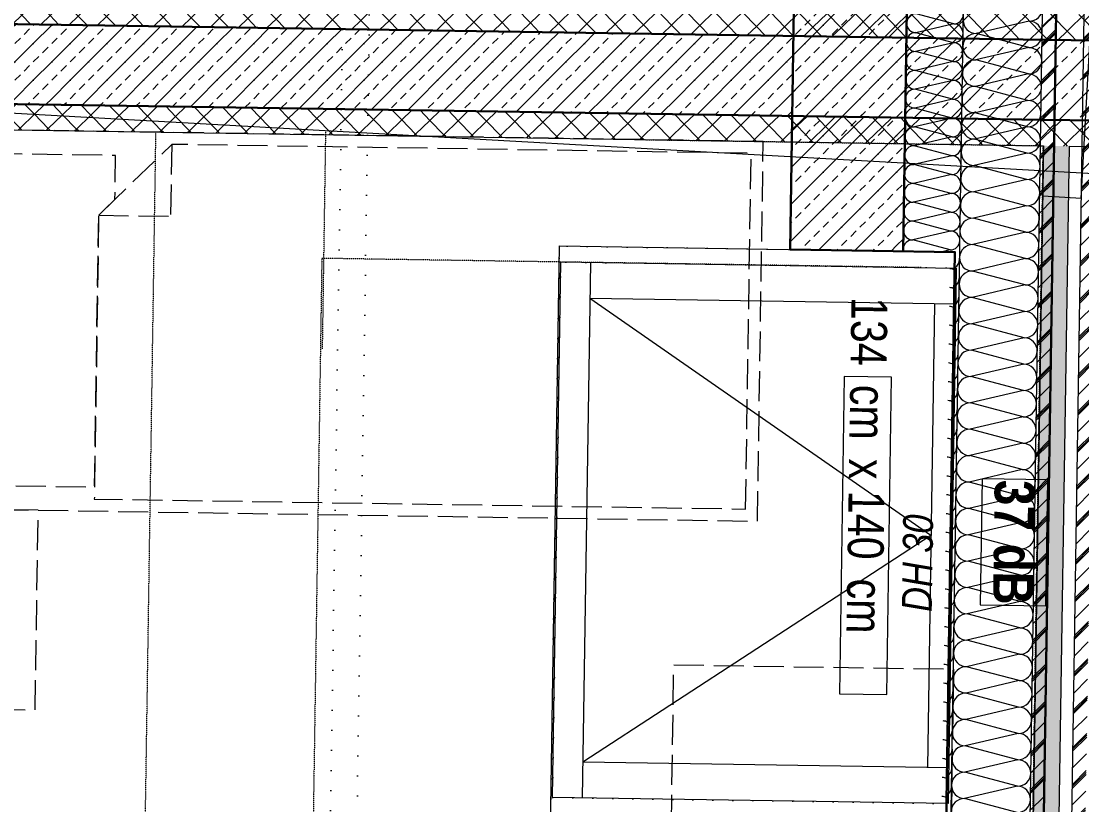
# Model space of a CAD drawing. Header units: metres. Extents: x -19025 to 34897, y -14024 to 26069.
# Drawn here: x -3271 to -617, y 10804 to 12764 of the extents above; entities that cross this region are included whole.
import ezdxf
from ezdxf.enums import TextEntityAlignment as Align

# ---------------------------------------------------------------- set-up
doc = ezdxf.new("R2010")
doc.units = ezdxf.units.M
doc.header["$MEASUREMENT"] = 0
for name, pattern in [('Punktlinie weit', [0.05, 0, -0.05]), ('Strichlinie eng', [0.1, 0.075, -0.025]), ('Strichlinie mittel', [0.15, 0.1, -0.05])]:
    doc.linetypes.add(name, pattern=pattern)
for name, color, linetype in [('11__100 Achsraster', 7, 'Continuous'), ('130 Wand Innen', 7, 'Continuous'), ('220 Bodenaufbau', 7, 'Continuous'), ('310 Dachkonstruktion massiv', 7, 'Continuous'), ('330 Dachdeckung', 7, 'Continuous'), ('510 Moeblierung', 7, 'Continuous'), ('930 Beschriftung Allgemein', 7, 'Continuous'), ('936 Beschriftung PP', 7, 'Continuous'), ('936 Beschriftung PP Schallschutz', 7, 'Continuous'), ('Neubau_120 Wand Innen tragend', 7, 'Continuous'), ('Neubau_130 Wand Innen', 7, 'Continuous')]:
    doc.layers.add(name, color=color, linetype=linetype)
doc.styles.add('ERSTELLTER_STIL_1', font='ARIALN.TTF')
doc.styles.add('ERSTELLTER_STIL_2', font='ARIALNB.TTF')
doc.styles.add('ERSTELLTER_STIL_4', font='arialbd.ttf')
doc.styles.add('ERSTELLTER_STIL_6', font='ARIALNI.TTF')
doc.linetypes.add('Grenze Bezirk', pattern='A,0,[2,22HAUS116_412 STG1 _ 2.DG_IndexB_2026-08-161.Shx,S=0.001587,R=0,X=0,Y=0],-0.25,0', length=0.25)
pattern_1 = [(45, (0, 0), (-0.04596194, 0.04596194), [0.0195, -0.013]), (45, (-0.02298, 0.02298), (-0.04596194, 0.04596194), [0.065, 0])]
pattern_2 = [(44.1212, (0, 0), (-0.03480892, 0.03589344), [0.05, 0]), (134.1212, (0, 0), (0.03589344, 0.03480892), [0.05, 0])]
pattern_3 = [(314.1214, (0, 0), (0.03589331, 0.03480906), [0.05, 0]), (44.1214, (0, 0), (-0.03480906, 0.03589331), [0.05, 0])]
pattern_4 = [(225, (-0.0023, 0.0023), (-0.04596194, 0.04596194), []), (225, (0, 0), (-0.04596194, 0.04596194), []), (225, (0.0023, -0.0023), (-0.04596194, 0.04596194), []), (225, (-0.068943, -0.02298), (-0.02298097, 0.02298097), [])]

# ---------------------------------------------------------------- blocks, each defined once
blk = doc.blocks.new('Decke_1_1', base_point=(-12.5417, 13.2338))
at = {"layer": '220 Bodenaufbau', "color": 7, "linetype": 'Continuous', "lineweight": 13, "flags": 128}
blk.add_lwpolyline([(-12.482, 21.772), (-12.74, 17.1693), (-10.4444, 17.0406), (-10.6591, 13.2049), (-12.5417, 13.2338), (-12.638, 6.9481), (-12.5214, 6.9463), (-12.5836, 2.8868), (-8.4848, 2.8239), (-8.5307, -0.1696), (-2.6045, -0.1696), (-2.5423, 3.8838), (-1.8278, 3.873), (-1.7618, 8.1713), (-2.5953, 8.1841), (-2.4657, 16.6303), (-2.3698, 16.6251), (-2.1874, 19.881)], dxfattribs=at)
blk = doc.blocks.new('Büroarbeitsplatz 27[81]_1', base_point=(-2.689, 15.4466))
at = {"layer": '510 Moeblierung', "color": 253, "linetype": 'Strichlinie eng', "lineweight": 9, "true_color": 0x9f9f9f, "flags": 128}
for points in [[(-2.689, 15.4466), (-2.7104, 14.0467), (-3.4103, 14.0575), (-3.3889, 15.4573)], [(-3.0999, 15.0628), (-3.1094, 14.4429), (-3.5493, 14.4497), (-3.5398, 15.0696)], [(-3.691, 14.9969), (-3.616, 14.9957), (-3.6232, 14.5258), (-3.6982, 14.5269)], [(-3.5452, 14.7221), (-3.6202, 14.7233), (-3.619, 14.7983), (-3.544, 14.7971)]]:
    blk.add_lwpolyline(points, close=True, dxfattribs=at)
blk = doc.blocks.new('Doppelbett 06 27[86]_1', base_point=(-5.272, 16.3239))
at = {"layer": '510 Moeblierung', "color": 253, "linetype": 'Strichlinie eng', "lineweight": 9, "true_color": 0x9f9f9f}
for p, q in [((-5.2647, 16.7988), (-5.2793, 15.8489)), ((-3.165, 16.7666), (-5.2647, 16.7988)), ((-4.6453, 16.7593), (-4.648, 16.5793)), ((-3.1795, 15.8167), (-3.165, 16.7666)), ((-4.828, 16.5821), (-4.648, 16.5793)), ((-5.2793, 15.8489), (-5.287, 15.349)), ((-4.9793, 15.8443), (-5.2793, 15.8489)), ((-5.2793, 15.8489), (-3.1795, 15.8167)), ((-4.987, 15.3444), (-4.9793, 15.8443)), ((-5.287, 15.349), (-4.987, 15.3444))]:
    blk.add_line(p, q, dxfattribs=at)
at = {"layer": '510 Moeblierung', "color": 253, "linetype": 'Strichlinie eng', "lineweight": 9, "true_color": 0x9f9f9f, "flags": 128}
for points in [[(-3.2091, 15.8472), (-3.1954, 16.7371), (-4.6453, 16.7593), (-4.828, 16.5821), (-4.8389, 15.8722)], [(-4.828, 16.5821), (-4.7874, 16.6215), (-4.7857, 16.7315), (-5.2057, 16.7379), (-5.2184, 15.908), (-4.8384, 15.9022)]]:
    blk.add_lwpolyline(points, close=True, dxfattribs=at)
blk = doc.blocks.new('Wand_4_1', base_point=(-5.2622, 16.9638))
at = {"layer": 'Neubau_120 Wand Innen tragend', "linetype": 'Continuous', "lineweight": 13, "true_color": 0xa7a7a7}
h = blk.add_hatch(dxfattribs=at)
h.set_pattern_fill('GIPSKARTONWAND_0001', color=253, style=0, pattern_type=2)
h.set_pattern_definition(pattern_2)
h.paths.add_polyline_path([(-2.4588, 17.0858), (-5.2597, 17.1288), (-5.2607, 17.0638), (-2.4598, 17.0208)])
h = blk.add_hatch(dxfattribs=at)
h.set_pattern_fill('GIPSKARTONWAND_0001', color=253, style=0, pattern_type=2)
h.set_pattern_definition(pattern_2)
h.paths.add_polyline_path([(-1.5426, 17.0718), (-2.3938, 17.0848), (-2.3948, 17.0198), (-1.5436, 17.0068)])
at = {"layer": 'Neubau_120 Wand Innen tragend', "linetype": 'Continuous', "lineweight": 0, "true_color": 0x000000}
h = blk.add_hatch(dxfattribs=at)
h.set_pattern_fill('BETON__BEWEHRT_SN46_0001', color=18, style=0, pattern_type=2)
h.set_pattern_definition(pattern_1)
h.paths.add_polyline_path([(-5.2637, 16.8638), (-2.4628, 16.8209), (-2.4598, 17.0208), (-5.2607, 17.0638)])
h = blk.add_hatch(dxfattribs=at)
h.set_pattern_fill('BETON__BEWEHRT_SN46_0001', color=18, style=0, pattern_type=2)
h.set_pattern_definition(pattern_1)
h.paths.add_polyline_path([(-2.3978, 16.8199), (-2.3948, 17.0198), (-2.4598, 17.0208), (-2.4628, 16.8209)])
h = blk.add_hatch(dxfattribs=at)
h.set_pattern_fill('BETON__BEWEHRT_SN46_0001', color=18, style=0, pattern_type=2)
h.set_pattern_definition(pattern_1)
h.paths.add_polyline_path([(-2.3978, 16.8199), (-1.5467, 16.8068), (-1.5436, 17.0068), (-2.3948, 17.0198)])
at = {"layer": 'Neubau_120 Wand Innen tragend', "linetype": 'Continuous', "lineweight": 13, "true_color": 0xa7a7a7}
h = blk.add_hatch(dxfattribs=at)
h.set_pattern_fill('GIPSKARTONWAND_0001', color=253, style=0, pattern_type=2)
h.set_pattern_definition(pattern_2)
h.paths.add_polyline_path([(-5.2647, 16.7988), (-2.4638, 16.7559), (-2.4628, 16.8209), (-5.2637, 16.8638)])
h = blk.add_hatch(dxfattribs=at)
h.set_pattern_fill('GIPSKARTONWAND_0001', color=253, style=0, pattern_type=2)
h.set_pattern_definition(pattern_2)
h.paths.add_polyline_path([(-2.3988, 16.7549), (-1.5477, 16.7418), (-1.5467, 16.8068), (-2.3978, 16.8199)])
at = {"layer": 'Neubau_120 Wand Innen tragend', "color": 7, "linetype": 'Continuous', "lineweight": 30}
for p, q in [((-2.4598, 17.0208), (-5.2607, 17.0638)), ((-1.5436, 17.0068), (-2.3948, 17.0198)), ((-5.2637, 16.8638), (-2.4628, 16.8209)), ((-2.3978, 16.8199), (-1.5467, 16.8068))]:
    blk.add_line(p, q, dxfattribs=at)
at = {"layer": 'Neubau_120 Wand Innen tragend', "color": 7, "linetype": 'Continuous', "lineweight": 13, "flags": 128}
for points in [[(-5.2647, 16.7988), (-2.4638, 16.7559)], [(-2.3988, 16.7549), (-1.5477, 16.7418)]]:
    blk.add_lwpolyline(points, dxfattribs=at)
at = {"layer": 'Neubau_130 Wand Innen', "color": 7, "linetype": 'Continuous', "lineweight": 30}
for p, q in [((-2.3948, 17.0198), (-2.4598, 17.0208)), ((-2.4628, 16.8209), (-2.3978, 16.8199))]:
    blk.add_line(p, q, dxfattribs=at)
blk = doc.blocks.new('Wand_47_1', base_point=(-2.4462, 17.9045))
at = {"layer": '130 Wand Innen', "linetype": 'Continuous', "lineweight": 13, "true_color": 0xa7a7a7}
h = blk.add_hatch(dxfattribs=at)
h.set_pattern_fill('GIPSKARTONWAND_0001', color=253, style=0, pattern_type=2)
h.set_pattern_definition(pattern_3)
h.paths.add_polyline_path([(-2.3948, 17.0198), (-2.3938, 17.0848), (-2.4588, 17.0858), (-2.4598, 17.0208)])
h = blk.add_hatch(dxfattribs=at)
h.set_pattern_fill('GIPSKARTONWAND_0001', color=253, style=0, pattern_type=2)
h.set_pattern_definition(pattern_3)
h.paths.add_polyline_path([(-2.3988, 16.7549), (-2.3978, 16.8199), (-2.4628, 16.8209), (-2.4638, 16.7559)])
h = blk.add_hatch(dxfattribs=at)
h.set_pattern_fill('GIPSKARTONWAND_0001', color=253, style=0, pattern_type=2)
h.set_pattern_definition(pattern_3)
h.paths.add_polyline_path([(-2.4638, 16.7559), (-2.5934, 8.3041), (-2.5285, 8.3031), (-2.3988, 16.7549)])
at = {"layer": '130 Wand Innen', "color": 7, "linetype": 'Continuous', "lineweight": 13, "flags": 128}
for points in [[(-2.4638, 16.7559), (-2.5934, 8.3041)], [(-2.5285, 8.3031), (-2.3988, 16.7549)]]:
    blk.add_lwpolyline(points, dxfattribs=at)
at = {"layer": 'Neubau_130 Wand Innen', "color": 7, "linetype": 'Continuous', "lineweight": 30}
for p, q in [((-2.3948, 17.0198), (-2.4598, 17.0208)), ((-2.4628, 16.8209), (-2.3978, 16.8199))]:
    blk.add_line(p, q, dxfattribs=at)
blk = doc.blocks.new('*X581')
at = {"layer": '310 Dachkonstruktion massiv', "color": 7, "linetype": 'Continuous', "lineweight": 13}
for p, q in [((-2.4997, 17.0675), (-2.6322, 17.0365)), ((-2.5007, 17.0015), (-2.6322, 17.0365)), ((-2.5007, 17.0015), (-2.6332, 16.9705)), ((-2.5017, 16.9355), (-2.6332, 16.9705)), ((-2.5017, 16.9355), (-2.6342, 16.9045)), ((-2.5027, 16.8695), (-2.6342, 16.9045)), ((-2.5027, 16.8695), (-2.6352, 16.8385)), ((-2.5038, 16.8035), (-2.6352, 16.8385)), ((-2.5038, 16.8035), (-2.6362, 16.7726)), ((-2.5048, 16.7375), (-2.6362, 16.7726)), ((-2.5048, 16.7375), (-2.6373, 16.7066)), ((-2.5058, 16.6715), (-2.6373, 16.7066)), ((-2.5058, 16.6715), (-2.6383, 16.6406)), ((-2.5068, 16.6056), (-2.6383, 16.6406)), ((-2.5068, 16.6056), (-2.6393, 16.5746)), ((-2.5078, 16.5396), (-2.6393, 16.5746)), ((-2.5078, 16.5396), (-2.6403, 16.5086)), ((-2.5088, 16.4736), (-2.6403, 16.5086)), ((-2.5088, 16.4736), (-2.6413, 16.4426)), ((-2.5098, 16.4076), (-2.6413, 16.4426)), ((-2.5098, 16.4076), (-2.6423, 16.3766)), ((-2.5108, 16.3416), (-2.6423, 16.3766)), ((-2.5108, 16.3416), (-2.6433, 16.3106)), ((-2.5119, 16.2756), (-2.6433, 16.3106)), ((-2.5119, 16.2756), (-2.6443, 16.2446)), ((-2.5129, 16.2096), (-2.6443, 16.2446)), ((-2.5129, 16.2096), (-2.6453, 16.1787)), ((-2.5139, 16.1436), (-2.6453, 16.1787)), ((-2.5139, 16.1436), (-2.6464, 16.1127)), ((-2.5149, 16.0776), (-2.6464, 16.1127)), ((-2.5149, 16.0776), (-2.6474, 16.0467)), ((-2.5159, 16.0117), (-2.6474, 16.0467)), ((-2.5159, 16.0117), (-2.6484, 15.9807)), ((-2.5169, 15.9457), (-2.6484, 15.9807)), ((-2.5169, 15.9457), (-2.6494, 15.9147)), ((-2.5179, 15.8797), (-2.6494, 15.9147)), ((-2.5179, 15.8797), (-2.6504, 15.8487)), ((-2.5189, 15.8137), (-2.6504, 15.8487)), ((-2.5189, 15.8137), (-2.6514, 15.7827)), ((-2.5199, 15.7477), (-2.6514, 15.7827)), ((-2.5199, 15.7477), (-2.6524, 15.7167)), ((-2.521, 15.6817), (-2.6524, 15.7167)), ((-2.521, 15.6817), (-2.6534, 15.6507)), ((-2.522, 15.6157), (-2.6534, 15.6507)), ((-2.522, 15.6157), (-2.6545, 15.5848)), ((-2.523, 15.5497), (-2.6545, 15.5848)), ((-2.523, 15.5497), (-2.6555, 15.5188)), ((-2.524, 15.4837), (-2.6555, 15.5188)), ((-2.524, 15.4837), (-2.6565, 15.4528)), ((-2.525, 15.4178), (-2.6565, 15.4528)), ((-2.525, 15.4178), (-2.6575, 15.3868)), ((-2.526, 15.3518), (-2.6575, 15.3868)), ((-2.526, 15.3518), (-2.6585, 15.3208)), ((-2.527, 15.2858), (-2.6585, 15.3208)), ((-2.527, 15.2858), (-2.6595, 15.2548)), ((-2.528, 15.2198), (-2.6595, 15.2548)), ((-2.528, 15.2198), (-2.6605, 15.1888)), ((-2.5291, 15.1538), (-2.6605, 15.1888)), ((-2.5291, 15.1538), (-2.6615, 15.1228)), ((-2.5301, 15.0878), (-2.6615, 15.1228))]:
    blk.add_line(p, q, dxfattribs=at)
for centre, start, end in [((-2.4992, 17.1005), 269.1212, 359.1212), ((-2.6317, 17.0695), 179.1212, 269.1212), ((-2.5002, 17.0345), 359.1212, 89.1212), ((-2.6327, 17.0035), 89.1212, 179.1212), ((-2.5002, 17.0345), 269.1212, 359.1212), ((-2.6327, 17.0035), 179.1212, 269.1212), ((-2.5012, 16.9685), 359.1212, 89.1212), ((-2.6337, 16.9375), 89.1212, 179.1212), ((-2.5012, 16.9685), 269.1212, 359.1212), ((-2.6337, 16.9375), 179.1212, 269.1212), ((-2.5022, 16.9025), 359.1212, 89.1212), ((-2.6347, 16.8715), 89.1212, 179.1212), ((-2.5022, 16.9025), 269.1212, 359.1212), ((-2.6347, 16.8715), 179.1212, 269.1212), ((-2.5032, 16.8365), 359.1212, 89.1212), ((-2.6357, 16.8055), 89.1212, 179.1212), ((-2.5032, 16.8365), 269.1212, 359.1212), ((-2.6357, 16.8055), 179.1212, 269.1212), ((-2.5043, 16.7705), 359.1212, 89.1212), ((-2.6367, 16.7396), 89.1212, 179.1212), ((-2.5043, 16.7705), 269.1212, 359.1212), ((-2.6367, 16.7396), 179.1212, 269.1212), ((-2.5053, 16.7045), 359.1212, 89.1212), ((-2.6378, 16.6736), 89.1212, 179.1212), ((-2.5053, 16.7045), 269.1212, 359.1212), ((-2.6378, 16.6736), 179.1212, 269.1212), ((-2.5063, 16.6386), 359.1212, 89.1212), ((-2.6388, 16.6076), 89.1212, 179.1212), ((-2.5063, 16.6386), 269.1212, 359.1212), ((-2.6388, 16.6076), 179.1212, 269.1212), ((-2.5073, 16.5726), 359.1212, 89.1212), ((-2.6398, 16.5416), 89.1212, 179.1212), ((-2.5073, 16.5726), 269.1212, 359.1212), ((-2.6398, 16.5416), 179.1212, 269.1212), ((-2.5083, 16.5066), 359.1212, 89.1212), ((-2.6408, 16.4756), 89.1212, 179.1212), ((-2.5083, 16.5066), 269.1212, 359.1212), ((-2.6408, 16.4756), 179.1212, 269.1212), ((-2.5093, 16.4406), 359.1212, 89.1212), ((-2.6418, 16.4096), 89.1212, 179.1212), ((-2.5093, 16.4406), 269.1212, 359.1212), ((-2.6418, 16.4096), 179.1212, 269.1212), ((-2.5103, 16.3746), 359.1212, 89.1212), ((-2.6428, 16.3436), 89.1212, 179.1212), ((-2.5103, 16.3746), 269.1212, 359.1212), ((-2.6428, 16.3436), 179.1212, 269.1212), ((-2.5113, 16.3086), 359.1212, 89.1212), ((-2.6438, 16.2776), 89.1212, 179.1212), ((-2.5113, 16.3086), 269.1212, 359.1212), ((-2.6438, 16.2776), 179.1212, 269.1212), ((-2.5124, 16.2426), 359.1212, 89.1212), ((-2.6448, 16.2116), 89.1212, 179.1212), ((-2.5124, 16.2426), 269.1212, 359.1212), ((-2.6448, 16.2116), 179.1212, 269.1212), ((-2.5134, 16.1766), 359.1212, 89.1212), ((-2.6459, 16.1457), 89.1212, 179.1212), ((-2.5134, 16.1766), 269.1212, 359.1212), ((-2.6459, 16.1457), 179.1212, 269.1212), ((-2.5144, 16.1106), 359.1212, 89.1212), ((-2.6469, 16.0797), 89.1212, 179.1212), ((-2.5144, 16.1106), 269.1212, 359.1212), ((-2.6469, 16.0797), 179.1212, 269.1212), ((-2.5154, 16.0447), 359.1212, 89.1212), ((-2.6479, 16.0137), 89.1212, 179.1212), ((-2.5154, 16.0447), 269.1212, 359.1212), ((-2.6479, 16.0137), 179.1212, 269.1212), ((-2.5164, 15.9787), 359.1212, 89.1212), ((-2.6489, 15.9477), 89.1212, 179.1212), ((-2.5164, 15.9787), 269.1212, 359.1212), ((-2.6489, 15.9477), 179.1212, 269.1212), ((-2.5174, 15.9127), 359.1212, 89.1212), ((-2.6499, 15.8817), 89.1212, 179.1212), ((-2.5174, 15.9127), 269.1212, 359.1212), ((-2.6499, 15.8817), 179.1212, 269.1212), ((-2.5184, 15.8467), 359.1212, 89.1212), ((-2.6509, 15.8157), 89.1212, 179.1212), ((-2.5184, 15.8467), 269.1212, 359.1212), ((-2.6509, 15.8157), 179.1212, 269.1212), ((-2.5194, 15.7807), 359.1212, 89.1212), ((-2.6519, 15.7497), 89.1212, 179.1212), ((-2.5194, 15.7807), 269.1212, 359.1212), ((-2.6519, 15.7497), 179.1212, 269.1212), ((-2.5205, 15.7147), 359.1212, 89.1212), ((-2.6529, 15.6837), 89.1212, 179.1212), ((-2.5205, 15.7147), 269.1212, 359.1212), ((-2.6529, 15.6837), 179.1212, 269.1212), ((-2.5215, 15.6487), 359.1212, 89.1212), ((-2.654, 15.6177), 89.1212, 179.1212), ((-2.5215, 15.6487), 269.1212, 359.1212), ((-2.654, 15.6177), 179.1212, 269.1212), ((-2.5225, 15.5827), 359.1212, 89.1212), ((-2.655, 15.5518), 89.1212, 179.1212), ((-2.5225, 15.5827), 269.1212, 359.1212), ((-2.655, 15.5518), 179.1212, 269.1212), ((-2.5235, 15.5167), 359.1212, 89.1212), ((-2.656, 15.4858), 89.1212, 179.1212), ((-2.5235, 15.5167), 269.1212, 359.1212), ((-2.656, 15.4858), 179.1212, 269.1212), ((-2.5245, 15.4508), 359.1212, 89.1212), ((-2.657, 15.4198), 89.1212, 179.1212), ((-2.5245, 15.4508), 269.1212, 359.1212), ((-2.657, 15.4198), 179.1212, 269.1212), ((-2.5255, 15.3848), 359.1212, 89.1212), ((-2.658, 15.3538), 89.1212, 179.1212), ((-2.5255, 15.3848), 269.1212, 359.1212), ((-2.658, 15.3538), 179.1212, 269.1212), ((-2.5265, 15.3188), 359.1212, 89.1212), ((-2.659, 15.2878), 89.1212, 179.1212), ((-2.5265, 15.3188), 269.1212, 359.1212), ((-2.659, 15.2878), 179.1212, 269.1212), ((-2.5275, 15.2528), 359.1212, 89.1212), ((-2.66, 15.2218), 89.1212, 179.1212), ((-2.5275, 15.2528), 269.1212, 359.1212), ((-2.66, 15.2218), 179.1212, 269.1212), ((-2.5286, 15.1868), 359.1212, 89.1212), ((-2.661, 15.1558), 89.1212, 179.1212), ((-2.5286, 15.1868), 269.1212, 359.1212), ((-2.661, 15.1558), 179.1212, 269.1212), ((-2.5296, 15.1208), 359.1212, 89.1212), ((-2.662, 15.0898), 89.1212, 179.1212), ((-2.5296, 15.1208), 269.1212, 359.1212)]:
    blk.add_arc(centre, 0.033, start, end, dxfattribs=at)
blk = doc.blocks.new('*X582')
at = {"layer": '310 Dachkonstruktion massiv', "color": 7, "linetype": 'Continuous', "lineweight": 13}
for p, q in [((-2.6884, 17.0609), (-2.7823, 17.086)), ((-2.6884, 17.0609), (-2.783, 17.0388)), ((-2.6891, 17.0138), (-2.783, 17.0388)), ((-2.6891, 17.0138), (-2.7837, 16.9917)), ((-2.6898, 16.9667), (-2.7837, 16.9917)), ((-2.6898, 16.9667), (-2.7845, 16.9446)), ((-2.6906, 16.9195), (-2.7845, 16.9446)), ((-2.6906, 16.9195), (-2.7852, 16.8974)), ((-2.6913, 16.8724), (-2.7852, 16.8974)), ((-2.6913, 16.8724), (-2.7859, 16.8503)), ((-2.692, 16.8253), (-2.7859, 16.8503)), ((-2.692, 16.8253), (-2.7866, 16.8031)), ((-2.6927, 16.7781), (-2.7866, 16.8031)), ((-2.6927, 16.7781), (-2.7874, 16.756)), ((-2.6935, 16.731), (-2.7874, 16.756)), ((-2.6935, 16.731), (-2.7881, 16.7089)), ((-2.6942, 16.6839), (-2.7881, 16.7089)), ((-2.6942, 16.6839), (-2.7888, 16.6617)), ((-2.6949, 16.6367), (-2.7888, 16.6617)), ((-2.6949, 16.6367), (-2.7895, 16.6146)), ((-2.6956, 16.5896), (-2.7895, 16.6146)), ((-2.6956, 16.5896), (-2.7903, 16.5675)), ((-2.6963, 16.5425), (-2.7903, 16.5675)), ((-2.6963, 16.5425), (-2.791, 16.5203)), ((-2.6971, 16.4953), (-2.791, 16.5203)), ((-2.6971, 16.4953), (-2.7177, 16.4905))]:
    blk.add_line(p, q, dxfattribs=at)
for centre, start, end in [((-2.7827, 17.0624), 89.1212, 179.1212), ((-2.688, 17.0845), 269.1212, 359.1212), ((-2.7834, 17.0153), 89.1212, 179.1212), ((-2.7827, 17.0624), 179.1212, 269.1212), ((-2.6888, 17.0374), 359.1212, 89.1212), ((-2.7834, 17.0153), 179.1212, 269.1212), ((-2.6888, 17.0374), 269.1212, 359.1212), ((-2.6895, 16.9902), 359.1212, 89.1212), ((-2.7841, 16.9681), 89.1212, 179.1212), ((-2.6895, 16.9902), 269.1212, 359.1212), ((-2.7841, 16.9681), 179.1212, 269.1212), ((-2.6902, 16.9431), 359.1212, 89.1212), ((-2.7848, 16.921), 89.1212, 179.1212), ((-2.6902, 16.9431), 269.1212, 359.1212), ((-2.7848, 16.921), 179.1212, 269.1212), ((-2.6909, 16.896), 359.1212, 89.1212), ((-2.7856, 16.8738), 89.1212, 179.1212), ((-2.6909, 16.896), 269.1212, 359.1212), ((-2.7856, 16.8738), 179.1212, 269.1212), ((-2.6916, 16.8488), 359.1212, 89.1212), ((-2.7863, 16.8267), 89.1212, 179.1212), ((-2.7863, 16.8267), 179.1212, 269.1212), ((-2.6916, 16.8488), 269.1212, 359.1212), ((-2.787, 16.7796), 89.1212, 179.1212), ((-2.6924, 16.8017), 269.1212, 359.1212), ((-2.6924, 16.8017), 359.1212, 89.1212), ((-2.787, 16.7796), 179.1212, 269.1212), ((-2.6931, 16.7546), 359.1212, 89.1212), ((-2.7877, 16.7324), 89.1212, 179.1212), ((-2.6931, 16.7546), 269.1212, 359.1212), ((-2.7877, 16.7324), 179.1212, 269.1212), ((-2.6938, 16.7074), 359.1212, 89.1212), ((-2.7884, 16.6853), 89.1212, 179.1212), ((-2.6938, 16.7074), 269.1212, 359.1212), ((-2.7884, 16.6853), 179.1212, 269.1212), ((-2.6945, 16.6603), 359.1212, 89.1212), ((-2.7892, 16.6382), 89.1212, 179.1212), ((-2.6945, 16.6603), 269.1212, 359.1212), ((-2.7899, 16.591), 89.1212, 179.1212), ((-2.7892, 16.6382), 179.1212, 269.1212), ((-2.6953, 16.6132), 359.1212, 89.1212), ((-2.7899, 16.591), 179.1212, 269.1212), ((-2.6953, 16.6132), 269.1212, 359.1212), ((-2.696, 16.566), 359.1212, 89.1212), ((-2.7906, 16.5439), 89.1212, 179.1212), ((-2.696, 16.566), 269.1212, 359.1212), ((-2.7906, 16.5439), 179.1212, 269.1212), ((-2.6967, 16.5189), 359.1212, 89.1212), ((-2.7913, 16.4968), 89.1212, 179.1212), ((-2.6967, 16.5189), 269.1212, 359.1212), ((-2.7913, 16.4968), 179.1212, 191.7168), ((-2.6974, 16.4718), 298.7753, 359.1212), ((-2.6982, 16.4246), 59.4671, 89.1212), ((-2.6982, 16.4246), 298.7753, 359.1212), ((-2.6989, 16.3775), 59.4671, 89.1212), ((-2.6989, 16.3775), 298.7753, 359.1212), ((-2.6996, 16.3304), 59.467, 89.1212), ((-2.6996, 16.3304), 298.7753, 359.1212), ((-2.7003, 16.2832), 59.467, 89.1212), ((-2.7003, 16.2832), 298.7754, 359.1212), ((-2.701, 16.2361), 59.467, 89.1212), ((-2.701, 16.2361), 298.7754, 359.1212), ((-2.7018, 16.1889), 59.467, 89.1212), ((-2.7025, 16.1418), 59.467, 89.1212), ((-2.7018, 16.1889), 298.7754, 359.1212), ((-2.7025, 16.1418), 298.7754, 359.1212), ((-2.7032, 16.0947), 59.467, 89.1212), ((-2.7032, 16.0947), 298.7754, 359.1212), ((-2.7039, 16.0475), 59.467, 89.1212), ((-2.7039, 16.0475), 298.7754, 359.1212), ((-2.7047, 16.0004), 59.467, 89.1212), ((-2.7054, 15.9533), 59.467, 89.1212), ((-2.7047, 16.0004), 298.7754, 359.1212), ((-2.7054, 15.9533), 298.7754, 359.1212), ((-2.7061, 15.9061), 59.467, 89.1212), ((-2.7061, 15.9061), 298.7754, 359.1212), ((-2.7068, 15.859), 59.467, 89.1212), ((-2.7068, 15.859), 298.7754, 359.1212), ((-2.7075, 15.8119), 59.467, 89.1212), ((-2.7075, 15.8119), 298.7754, 359.1212), ((-2.7083, 15.7647), 59.467, 89.1212), ((-2.7083, 15.7647), 298.7754, 359.1212), ((-2.709, 15.7176), 59.467, 89.1212), ((-2.709, 15.7176), 298.7754, 359.1212), ((-2.7097, 15.6705), 59.467, 89.1212), ((-2.7097, 15.6705), 298.7754, 359.1212), ((-2.7104, 15.6233), 59.467, 89.1212), ((-2.7104, 15.6233), 298.7754, 359.1212), ((-2.7112, 15.5762), 59.467, 89.1212), ((-2.7119, 15.5291), 59.4669, 89.1212), ((-2.7112, 15.5762), 298.7754, 359.1212), ((-2.7119, 15.5291), 298.7754, 359.1212), ((-2.7126, 15.4819), 59.4669, 89.1212), ((-2.7126, 15.4819), 298.7754, 359.1212), ((-2.7133, 15.4348), 59.4669, 89.1212), ((-2.7133, 15.4348), 298.7755, 359.1212), ((-2.7141, 15.3877), 59.4669, 89.1212), ((-2.7141, 15.3877), 298.7755, 359.1212), ((-2.7148, 15.3405), 59.4669, 89.1212), ((-2.7148, 15.3405), 298.7755, 359.1212), ((-2.7155, 15.2934), 59.4669, 89.1212), ((-2.7155, 15.2934), 298.7755, 359.1212), ((-2.7162, 15.2462), 59.4669, 89.1212), ((-2.7162, 15.2462), 298.7755, 359.1212), ((-2.7169, 15.1991), 59.4669, 89.1212), ((-2.7169, 15.1991), 298.7755, 359.1212), ((-2.7177, 15.152), 59.4669, 89.1212), ((-2.7184, 15.1048), 59.4669, 89.1212), ((-2.7177, 15.152), 298.7755, 359.1212)]:
    blk.add_arc(centre, 0.0236, start, end, dxfattribs=at)
blk = doc.blocks.new('Einfache Dachfensteröffnung_5')
at = {"layer": '310 Dachkonstruktion massiv', "color": 94, "linetype": 'Continuous', "lineweight": 13, "true_color": 0x009d00}
for p, q in [((1.43, 0.9899), (-1.43, 0.9899)), ((-1.43, 0.9899), (-1.43, 0)), ((1.43, 0), (1.43, 0.9899)), ((-1.43, 0), (1.43, 0))]:
    blk.add_line(p, q, dxfattribs=at)
blk = doc.blocks.new('Dachfläche_19_1', base_point=(-4.3565, 8.0111))
at = {"layer": '310 Dachkonstruktion massiv', "linetype": 'Continuous', "lineweight": 0, "true_color": 0x000000}
h = blk.add_hatch(dxfattribs=at)
h.set_pattern_fill('BETON__BEWEHRT_SN46_0001', color=18, style=0, pattern_type=2)
h.set_pattern_definition(pattern_1)
h.paths.add_polyline_path([(-2.7923, 17.9721), (-3.075, 17.9821), (-3.0978, 16.4963), (-2.815, 16.492)])
at = {"layer": '310 Dachkonstruktion massiv', "linetype": 'Continuous', "lineweight": 13, "true_color": 0xd2b48c}
h = blk.add_hatch(dxfattribs=at)
h.set_pattern_fill('VOLLHOLZ_SN21_0001', color=43, style=0, pattern_type=2)
h.set_pattern_definition(pattern_4)
h.paths.add_polyline_path([(-2.606, 7.9842), (-2.5721, 7.9837), (-2.4191, 17.9587), (-2.453, 17.9599)])
at = {"layer": '310 Dachkonstruktion massiv', "color": 255, "linetype": 'Punktlinie weit', "lineweight": 13, "flags": 128}
for points in [[(-3.075, 17.9821), (-4.2029, 18.0224), (-4.3565, 8.0111)], [(-3.1417, 13.6367), (-3.7192, 13.6455), (-3.6753, 16.5052), (-3.0978, 16.4963)]]:
    blk.add_lwpolyline(points, dxfattribs=at)
at = {"layer": '310 Dachkonstruktion massiv', "color": 7, "linetype": 'Continuous', "lineweight": 30, "flags": 128}
for points in [[(-3.075, 17.9821), (-3.0978, 16.4963)], [(-2.815, 16.492), (-2.7923, 17.9721)], [(-3.0978, 16.4963), (-2.6855, 16.49), (-2.7293, 13.6303), (-3.1417, 13.6367)]]:
    blk.add_lwpolyline(points, dxfattribs=at)
at = {"layer": '310 Dachkonstruktion massiv', "color": 7, "linetype": 'Continuous', "lineweight": 18, "flags": 128}
for points in [[(-2.804, 7.9873), (-2.6509, 17.967)], [(-2.606, 7.9842), (-2.453, 17.9599)], [(-2.5721, 7.9837), (-2.4191, 17.9587)]]:
    blk.add_lwpolyline(points, dxfattribs=at)
at = {"layer": '310 Dachkonstruktion massiv', "color": 7, "linetype": 'Continuous', "lineweight": 13}
for name in ['*X582', '*X581']:
    blk.add_blockref(name, (0, 0), dxfattribs=at)
at = {"layer": '310 Dachkonstruktion massiv', "linetype": 'Continuous', "lineweight": 0, "xscale": -1, "rotation": 89.12119309730059}
blk.add_blockref('Einfache Dachfensteröffnung_5', (-2.7074, 15.0602), dxfattribs=at)
blk = doc.blocks.new('VELUX GPU_4')
at = {"layer": '330 Dachdeckung', "color": 7, "linetype": 'Continuous', "lineweight": 13}
for p, q in [((-0.67, 0.9157), (0.67, 0.9157)), ((-0.58, 0), (-0.58, 0.9157)), ((0, 0.053), (-0.58, 0.9157)), ((0, 0.053), (0.58, 0.9157)), ((0.58, 0), (0.58, 0.9157)), ((-0.58, 0.053), (0.58, 0.053))]:
    blk.add_line(p, q, dxfattribs=at)
at = {"layer": '330 Dachdeckung', "color": 7, "linetype": 'Continuous', "lineweight": 13, "flags": 128}
blk.add_lwpolyline([(-0.67, 0), (0.67, 0), (0.67, 0.9899), (-0.67, 0.9899)], close=True, dxfattribs=at)
blk = doc.blocks.new('Dachfläche_53_1', base_point=(-4.285, 8.3301))
at = {"layer": '330 Dachdeckung', "linetype": 'Continuous', "lineweight": 13, "true_color": 0xd2b48c}
h = blk.add_hatch(dxfattribs=at)
h.set_pattern_fill('VOLLHOLZ_SN21_0001', color=43, style=0, pattern_type=2)
h.set_pattern_definition(pattern_4)
h.paths.add_polyline_path([(-2.4965, 8.3027), (-2.4625, 8.3022), (-2.3145, 17.955), (-2.3484, 17.9562)])
at = {"layer": '330 Dachdeckung', "color": 255, "linetype": 'Punktlinie weit', "lineweight": 13, "flags": 128}
blk.add_lwpolyline([(-2.4191, 17.9587), (-4.1364, 18.02), (-4.285, 8.3301)], dxfattribs=at)
at = {"layer": '330 Dachdeckung', "color": 7, "linetype": 'Continuous', "lineweight": 30, "flags": 128}
blk.add_lwpolyline([(-2.4191, 17.9587), (-2.5672, 8.3038)], dxfattribs=at)
at = {"layer": '330 Dachdeckung', "color": 7, "linetype": 'Continuous', "lineweight": 13, "flags": 128}
blk.add_lwpolyline([(-2.4965, 8.3027), (-2.3484, 17.9562)], dxfattribs=at)
at = {"layer": '330 Dachdeckung', "color": 255, "linetype": 'Punktlinie weit', "lineweight": 13, "flags": 128}
blk.add_lwpolyline([(-3.6924, 15.1252), (-3.6719, 16.4651), (-2.682, 16.4499), (-2.7026, 15.1101)], close=True, dxfattribs=at)
at = {"layer": '330 Dachdeckung', "linetype": 'Continuous', "lineweight": 0, "xscale": -1, "rotation": 89.12119309730059}
blk.add_blockref('VELUX GPU_4', (-2.6923, 15.78), dxfattribs=at)
blk = doc.blocks.new('Standard-Rastermarker_16')
at = {"layer": '11__100 Achsraster', "color": 8, "linetype": 'Grenze Bezirk', "lineweight": 5}
blk.add_line((1.0118, 0), (22.964, 0), dxfattribs=at)
at = {"layer": '11__100 Achsraster', "color": 8, "lineweight": 5, "style": 'ERSTELLTER_STIL_4'}
blk.add_attdef('AC_MarkerText_1', text='', height=0.2, rotation=273.2085, dxfattribs=at).set_placement((-0.1045, -0.0376), align=Align.TOP_CENTER)
blk = doc.blocks.new('Etikett_102_1', base_point=(-2.844, 16.1767))
at = {"layer": '936 Beschriftung PP', "color": 7, "linetype": 'Continuous', "lineweight": 13, "flags": 128}
blk.add_lwpolyline([(-2.9747, 15.3852), (-2.8561, 15.3833), (-2.844, 16.1767), (-2.9625, 16.1786)], close=True, dxfattribs=at)
at = {"layer": '936 Beschriftung PP', "color": 7, "lineweight": 13, "insert": (-2.8693, 15.3835), "char_height": 0.09, "attachment_point": 3, "rotation": 269.1212, "style": 'ERSTELLTER_STIL_1'}
blk.add_mtext('\\A1;{\\pqr;\\pt0,1;\\fArial Narrow|b0|i0|c0|p0;\\W1.000000;134\\fArial Narrow|b0|i0|c0|p0;\\W1.000000;\\A1{\\H.66x;\\S^  ;}\\fArial Narrow|b0|i0|c0|p0;\\W1.000000; cm\\fArial Narrow|b0|i0|c0|p0;\\W1.000000;\\A1{\\H.66x;\\S^  ;}\\fArial Narrow|b0|i0|c0|p0;\\W1.000000; x \\fArial Narrow|b0|i0|c0|p0;\\W1.000000;\\fArial Narrow|b0|i0|c0|p0;\\W1.000000;\\fArial Narrow|b0|i0|c0|p0;\\W1.000000;\\fArial Narrow|b0|i0|c0|p0;\\W1.000000;\\fArial Narrow|b0|i0|c0|p0;\\W1.000000;140\\fArial Narrow|b0|i0|c0|p0;\\W1.000000;\\A1{\\H.66x;\\S^  ;}\\fArial Narrow|b0|i0|c0|p0;\\W1.000000; cm\\fArial Narrow|b0|i0|c0|p0;\\W1.000000;\\A1{\\H.66x;\\S^  ;}\\fArial Narrow|b0|i0|c0|p0;\\W1.000000;\\fArial Narrow|b0|i0|c0|p0;\\W1.000000;\\fArial Narrow|b0|i0|c0|p0;\\W1.000000;\\fArial Narrow|b0|i0|c0|p0;\\W1.000000;\\fArial Narrow|b0|i0|c0|p0;\\W1.000000;\\fArial Narrow|b0|i0|c0|p0;\\W1.000000;\\fArial Narrow|b0|i0|c0|p0;\\W1.000000;\\A1{\\H.66x;\\S^  ;}\\fArial Narrow|b0|i0|c0|p0;\\W1.000000;\\fArial Narrow|b0|i0|c0|p0;\\W1.000000;\\A1{\\H.66x;\\S^  ;}\\fArial Narrow|b0|i0|c0|p0;\\W1.000000;\\fArial Narrow|b0|i0|c0|p0;\\W1.000000;\\fArial Narrow|b0|i0|c0|p0;\\W1.000000;\\fArial Narrow|b0|i0|c0|p0;\\W1.000000;\\fArial Narrow|b0|i0|c0|p0;\\W1.000000;\\fArial Narrow|b0|i0|c0|p0;\\W1.000000;\\fArial Narrow|b0|i0|c0|p0;\\W1.000000;\\A1{\\H.66x;\\S^  ;}\\fArial Narrow|b0|i0|c0|p0;\\W1.000000;\\fArial Narrow|b0|i0|c0|p0;\\W1.000000;\\A1{\\H.66x;\\S^  ;}\\fArial Narrow|b0|i0|c0|p0;\\W1.000000;\\fArial Narrow|b0|i0|c0|p0;\\W1.000000;\\fArial Narrow|b0|i0|c0|p0;\\W1.000000;\\fArial Narrow|b0|i0|c0|p0;\\W1.000000;\\fArial Narrow|b0|i0|c0|p0;\\W1.000000;\\fArial Narrow|b0|i0|c0|p0;\\W1.000000;\\fArial Narrow|b0|i0|c0|p0;\\W1.000000;\\A1{\\H.66x;\\S^  ;}\\fArial Narrow|b0|i0|c0|p0;\\W1.000000;\\fArial Narrow|b0|i0|c0|p0;\\W1.000000;\\A1{\\H.66x;\\S^  ;}\\fArial Narrow|b0|i0|c0|p0;\\W1.000000;\\fArial Narrow|b0|i0|c0|p0;\\W1.000000;\\fArial Narrow|b0|i0|c0|p0;\\W1.000000;\\fArial Narrow|b0|i0|c0|p0;\\W1.000000;\\fArial Narrow|b0|i0|c0|p0;\\W1.000000;\\fArial Narrow|b0|i0|c0|p0;\\W1.000000;\\fArial Narrow|b0|i0|c0|p0;\\W1.000000;\\A1{\\H.66x;\\S^  ;}\\fArial Narrow|b0|i0|c0|p0;\\W1.000000;}', dxfattribs=at)
at = {"layer": '936 Beschriftung PP', "color": 7, "lineweight": 13, "style": 'ERSTELLTER_STIL_1'}
blk.add_attdef('DUMMY_92', text='', height=0.09, rotation=269.1212, dxfattribs=at).set_placement((-2.844, 16.1767), align=Align.TOP_LEFT)

msp = doc.modelspace()

# ---------------------------------------------------------------- linework, layer by layer
at = {"layer": '930 Beschriftung Allgemein', "color": 7, "linetype": 'Strichlinie mittel', "lineweight": 13}
msp.add_line((-2994.456, 8511.092), (-2933.471, 12486.87), dxfattribs=at)
at = {"layer": '930 Beschriftung Allgemein', "color": 7, "linetype": 'Strichlinie eng', "lineweight": 13}
msp.add_line((-2516.572, 11944.829), (-2508.194, 12491.01), dxfattribs=at)
at = {"layer": '930 Beschriftung Allgemein', "color": 7, "linetype": 'Strichlinie mittel', "lineweight": 13}
for points in [[(-1723.576, 12468.332), (-713.943, 12452.845), (-766.032, 9057.036), (-1774.953, 9072.513)], [(-1016.149, 12148.147), (-2518.264, 12171.189), (-2560.902, 9391.516), (-1963.164, 9382.347)]]:
    msp.add_lwpolyline(points, dxfattribs=at)
at = {"layer": '936 Beschriftung PP Schallschutz', "color": 7, "linetype": 'Continuous', "lineweight": 13, "flags": 128}
msp.add_lwpolyline([(-866.205, 11619.667), (-871.04, 11304.47), (-706.353, 11301.944), (-701.518, 11617.141), (-866.205, 11619.667)], close=True, dxfattribs=at)

# ---------------------------------------------------------------- block references
at = {"layer": '11__100 Achsraster', "color": 7, "linetype": 'Continuous', "lineweight": 18, "xscale": 1000, "yscale": 1000, "zscale": 1000, "rotation": 356.7914836001973}
msp.add_blockref('Standard-Rastermarker_16', (-18511.319, 13388.11), dxfattribs=at)
at = {"layer": '130 Wand Innen', "color": 7, "lineweight": 30, "xscale": 1000, "yscale": 1000, "zscale": 1000}
msp.add_blockref('Wand_47_1', (-694.888, 13601.391), dxfattribs=at)
at = {"layer": '220 Bodenaufbau', "color": 7, "linetype": 'Continuous', "lineweight": 13, "xscale": 1000, "yscale": 1000, "zscale": 1000}
msp.add_blockref('Decke_1_1', (-10790.357, 8930.711), dxfattribs=at)
at = {"layer": '310 Dachkonstruktion massiv', "color": 7, "linetype": 'Continuous', "lineweight": 13, "xscale": 1000, "yscale": 1000, "zscale": 1000}
msp.add_blockref('Dachfläche_19_1', (-2605.145, 3708.022), dxfattribs=at)
at = {"layer": '330 Dachdeckung', "color": 7, "linetype": 'Continuous', "lineweight": 13, "xscale": 1000, "yscale": 1000, "zscale": 1000}
msp.add_blockref('Dachfläche_53_1', (-2533.665, 4027.078), dxfattribs=at)
at = {"layer": '510 Moeblierung', "color": 253, "linetype": 'Strichlinie eng', "lineweight": 9, "true_color": 0x9f9f9f, "xscale": 1000, "yscale": 1000, "zscale": 1000}
for name, p in [('Doppelbett 06 27[86]_1', (-3520.688, 12020.822)), ('Büroarbeitsplatz 27[81]_1', (-937.622, 11143.506))]:
    msp.add_blockref(name, p, dxfattribs=at)
at = {"layer": '936 Beschriftung PP', "color": 7, "linetype": 'Continuous', "lineweight": 13, "xscale": 1000, "yscale": 1000, "zscale": 1000}
msp.add_blockref('Etikett_102_1', (-1092.625, 11873.675), dxfattribs=at)
at = {"layer": 'Neubau_120 Wand Innen tragend', "color": 7, "lineweight": 30, "xscale": 1000, "yscale": 1000, "zscale": 1000}
msp.add_blockref('Wand_4_1', (-3510.872, 12660.747), dxfattribs=at)

# ---------------------------------------------------------------- texts
at = {"layer": '930 Beschriftung Allgemein', "color": 7, "linetype": 'Continuous', "lineweight": 13, "insert": (-1065.207, 11409.214), "char_height": 75, "attachment_point": 2, "rotation": 89.121193, "style": 'ERSTELLTER_STIL_6'}
msp.add_mtext('\\A1;{\\pqc;\\fArial Narrow|b0|i1|c0|p0;\\W1.000000;D\\fArial Narrow|b0|i1|c0|p0;\\W1.000000;H 30}', dxfattribs=at)
at = {"layer": '936 Beschriftung PP Schallschutz', "color": 7, "linetype": 'Continuous', "lineweight": 13, "insert": (-837.996, 11461.599), "char_height": 100, "attachment_point": 8, "rotation": 269.121193, "style": 'ERSTELLTER_STIL_2'}
msp.add_mtext('\\A1;{\\pqc;\\fArial Narrow|b1|i0|c0|p0;\\W1.000000;37 dB}', dxfattribs=at)

doc.saveas('drawing.dxf')
